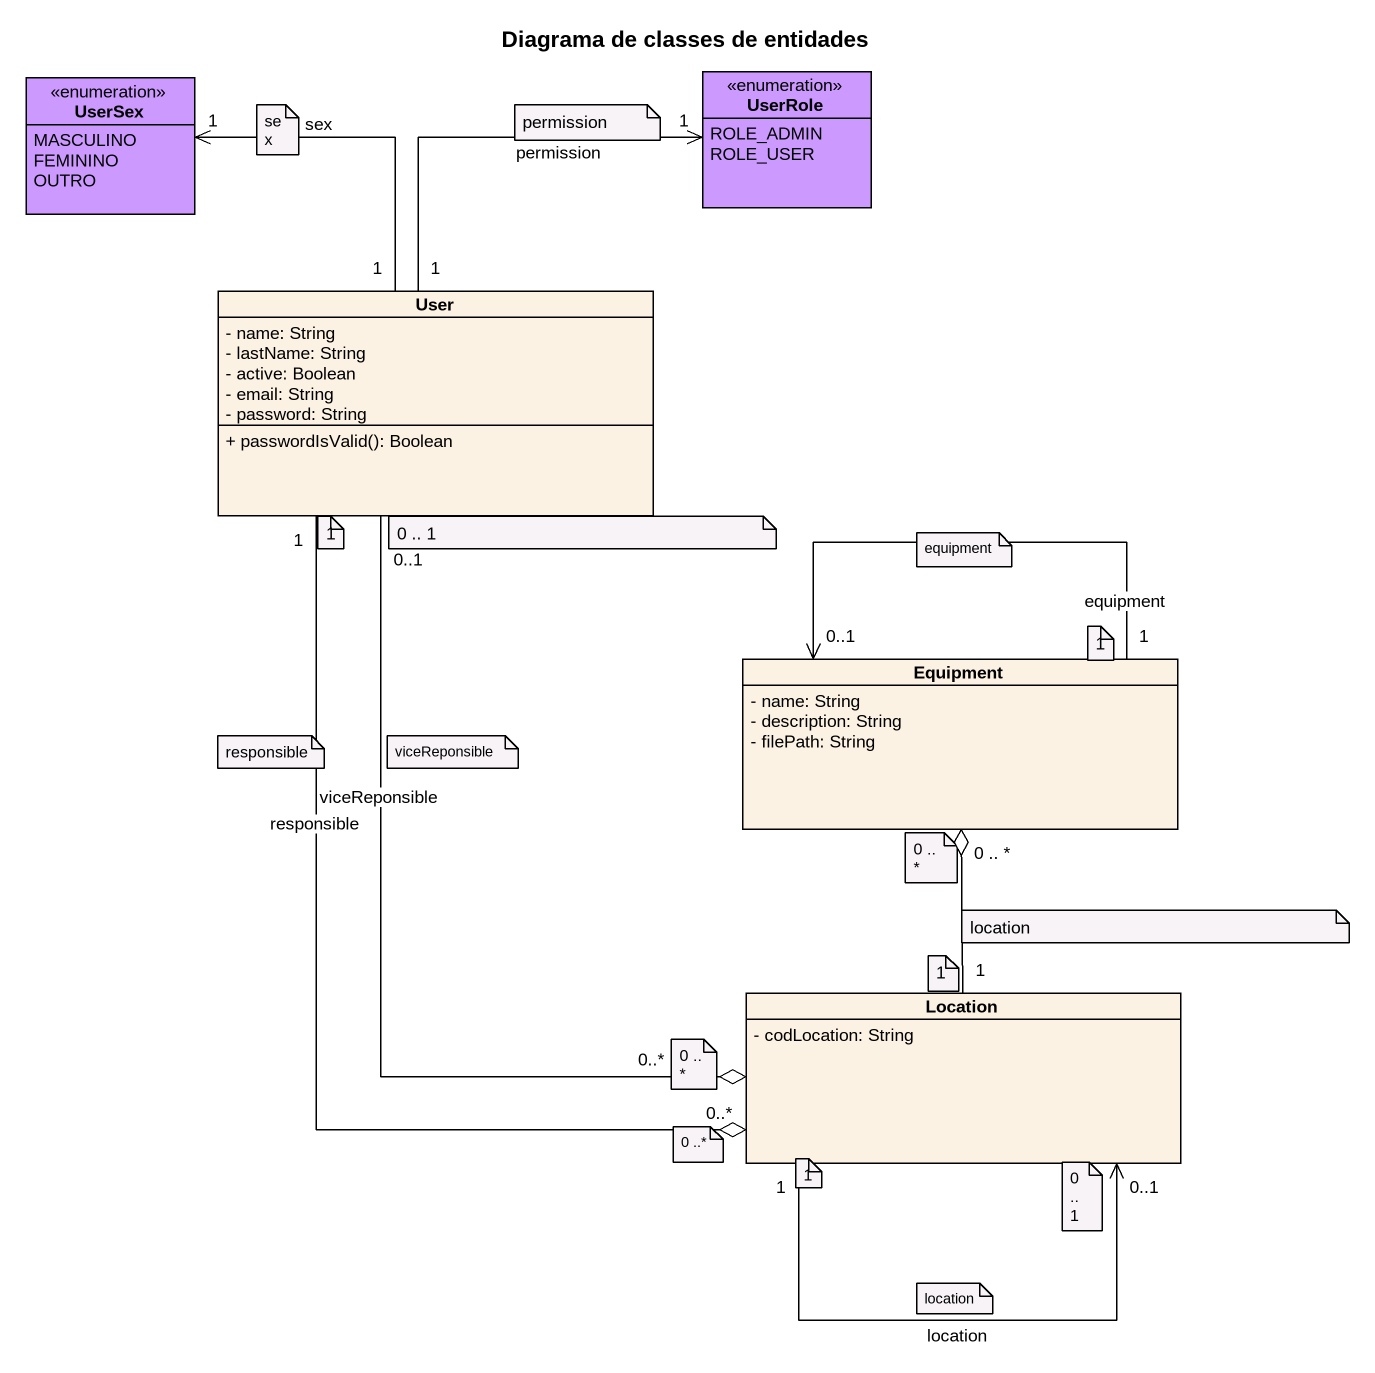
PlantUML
@startuml
title Diagrama de classes de entidades
hide circle
hide empty members
skinparam classAttributeIconSize 0
enum UserSex #CC99FF {
  MASCULINO
  FEMININO
  OUTRO
}
enum UserRole #CC99FF {
  ROLE_ADMIN
  ROLE_USER
}
class User {
  - name: String
  - lastName: String
  - active: Boolean
  - email: String
  - password: String
  + passwordIsValid(): Boolean
}
class Equipment {
  - name: String
  - description: String
  - filePath: String
}
class Location {
  - codLocation: String
}
User "1" -up-> "1" UserSex : sex
User "1" -up-> "1" UserRole : permission
User "1" --o "0..*" Location : responsible
User "0..1" --o "0..*" Location : viceReponsible
Equipment "1" --> "0..1" Equipment : equipment
Location "1" -up-o "0 .. *" Equipment
Location "1" --> "0..1" Location : location
note as N1
  sex
end note
note as N2
  permission
end note
note as N3
  1
end note
note as N4
  0 .. 1
end note
note as N5
  equipment
end note
note as N6
  1
end note
note as N7
  responsible
end note
note as N8
  viceReponsible
end note
note as N9
  0 .. *
end note
note as N10
  location
end note
note as N11
  1
end note
note as N12
  0 .. *
end note
note as N13
  0 ..*
end note
note as N14
  1
end note
note as N15
  0 .. 1
end note
note as N16
  location
end note
@enduml
